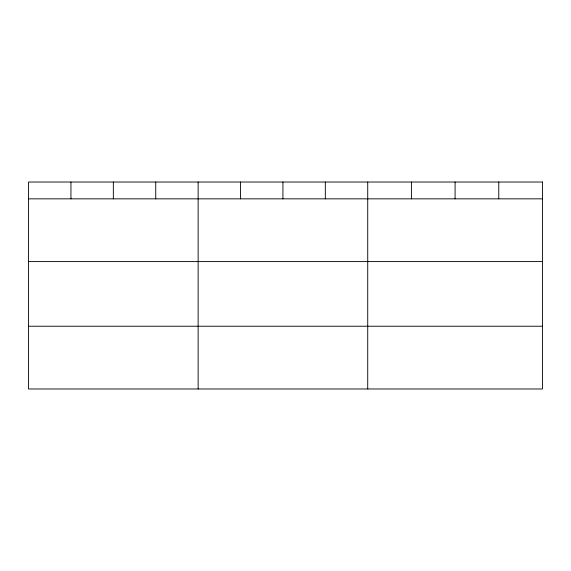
<?xml version="1.0" encoding="UTF-8"?>
<svg xmlns="http://www.w3.org/2000/svg" width="571" height="571" viewBox="0 0 571 571"><rect width="100%" height="100%" fill="white"/><g stroke="black" fill="none" stroke-linecap="round" stroke-linejoin="round"><path stroke-width="0.86" d="M28.55 198.844L542.45 198.844M28.55 261.589L542.45 261.589M28.55 326.234L542.45 326.234M498.768 182.021L498.768 198.844M455.087 182.021L455.087 198.844M411.405 182.021L411.405 198.844M367.724 182.021L367.724 388.979M325.327 182.021L325.327 198.844M282.93 182.021L282.93 198.844M240.534 182.021L240.534 198.844M198.137 182.021L198.137 388.979M155.74 182.021L155.74 198.844M113.344 182.021L113.344 198.844M70.947 182.021L70.947 198.844M542.45 182.021L28.55 182.021L28.55 388.979L542.45 388.979L542.45 182.021"/></g></svg>
